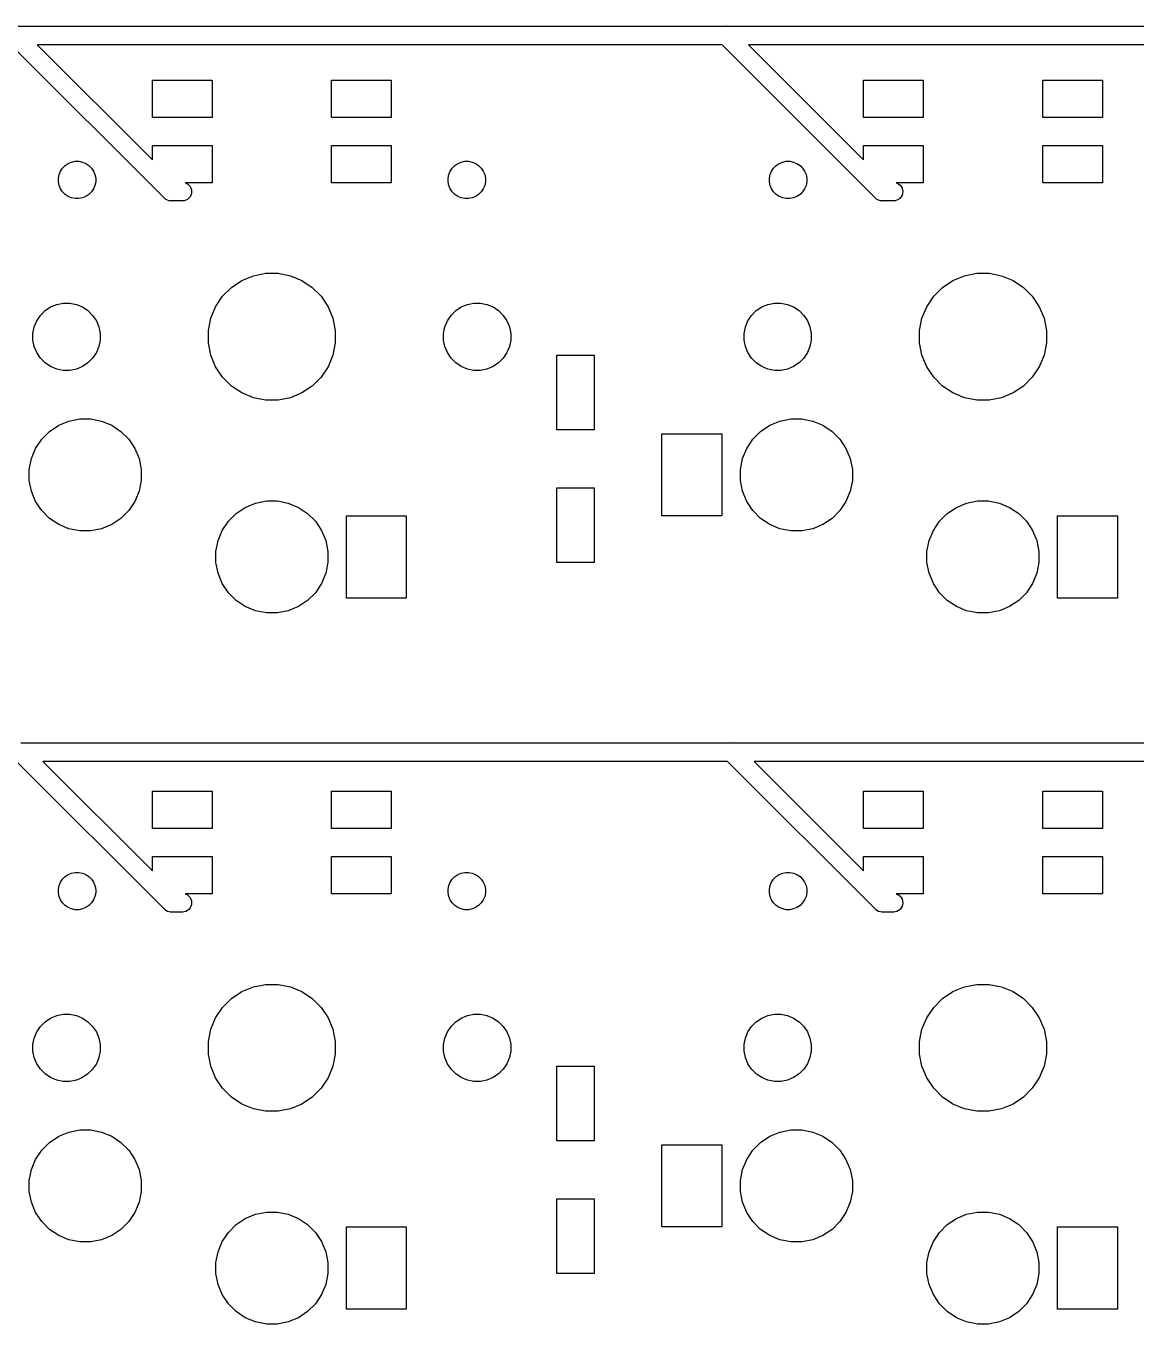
# Model space of a CAD drawing. Extents: x 33 to 239, y -108 to -23.
# Drawn here: x 187.86 to 217.6, y -68.75 to -33.97 of the extents above; entities that cross this region are included whole.
import ezdxf

# ---------------------------------------------------------------- set-up
doc = ezdxf.new("R2010")
doc.units = 0
doc.layers.add('BLACK', color=7, linetype='CONTINUOUS')

msp = doc.modelspace()

# ---------------------------------------------------------------- linework, layer by layer
at = {"layer": 'BLACK', "linetype": 'CONTINUOUS'}
for p, q in [((187.575, -33.975), (206.6, -33.975)), ((206.6, -33.975), (206.612, -33.9738)), ((206.612, -33.9738), (206.625, -33.975)), ((206.625, -33.975), (225.65, -33.975)), ((191.565, -38.5806), (187.459, -34.475)), ((206.509, -34.475), (188.166, -34.475)), ((188.166, -34.475), (191.25, -37.5589)), ((210.615, -38.5806), (206.509, -34.475)), ((225.559, -34.475), (207.216, -34.475)), ((207.216, -34.475), (210.3, -37.5589)), ((191.25, -36.425), (191.25, -35.425)), ((191.25, -35.425), (192.85, -35.425)), ((192.85, -35.425), (192.85, -36.425)), ((196.05, -36.425), (196.05, -35.425)), ((196.05, -35.425), (197.65, -35.425)), ((197.65, -35.425), (197.65, -36.425)), ((210.3, -36.425), (210.3, -35.425)), ((210.3, -35.425), (211.9, -35.425)), ((211.9, -35.425), (211.9, -36.425)), ((215.1, -36.425), (215.1, -35.425)), ((215.1, -35.425), (216.7, -35.425)), ((216.7, -35.425), (216.7, -36.425)), ((192.85, -36.425), (191.25, -36.425)), ((197.65, -36.425), (196.05, -36.425)), ((211.9, -36.425), (210.3, -36.425)), ((216.7, -36.425), (215.1, -36.425)), ((191.25, -37.5589), (191.25, -37.175)), ((191.25, -37.175), (192.85, -37.175)), ((192.85, -37.175), (192.85, -38.175)), ((196.05, -38.175), (196.05, -37.175)), ((196.05, -37.175), (197.65, -37.175)), ((197.65, -37.175), (197.65, -38.175)), ((210.3, -37.5589), (210.3, -37.175)), ((210.3, -37.175), (211.9, -37.175)), ((211.9, -37.175), (211.9, -38.175)), ((215.1, -38.175), (215.1, -37.175)), ((215.1, -37.175), (216.7, -37.175)), ((216.7, -37.175), (216.7, -38.175)), ((188.749, -37.9542), (188.787, -37.8632)), ((188.787, -37.8632), (188.842, -37.7813)), ((188.842, -37.7813), (188.911, -37.7116)), ((188.911, -37.7116), (188.993, -37.6569)), ((188.993, -37.6569), (189.084, -37.6192)), ((189.084, -37.6192), (189.181, -37.6)), ((189.181, -37.6), (189.279, -37.6)), ((189.279, -37.6), (189.376, -37.6192)), ((189.376, -37.6192), (189.467, -37.6569)), ((189.467, -37.6569), (189.549, -37.7116)), ((189.549, -37.7116), (189.618, -37.7813)), ((189.618, -37.7813), (189.673, -37.8632)), ((189.673, -37.8632), (189.711, -37.9542)), ((199.189, -37.9542), (199.227, -37.8632)), ((199.227, -37.8632), (199.282, -37.7813)), ((199.282, -37.7813), (199.351, -37.7116)), ((199.351, -37.7116), (199.433, -37.6569)), ((199.433, -37.6569), (199.524, -37.6192)), ((199.524, -37.6192), (199.621, -37.6)), ((199.621, -37.6), (199.719, -37.6)), ((199.719, -37.6), (199.816, -37.6192)), ((199.816, -37.6192), (199.907, -37.6569)), ((199.907, -37.6569), (199.989, -37.7116)), ((199.989, -37.7116), (200.058, -37.7813)), ((200.058, -37.7813), (200.113, -37.8632)), ((200.113, -37.8632), (200.151, -37.9542)), ((207.799, -37.9542), (207.837, -37.8632)), ((207.837, -37.8632), (207.892, -37.7813)), ((207.892, -37.7813), (207.961, -37.7116)), ((207.961, -37.7116), (208.043, -37.6569)), ((208.043, -37.6569), (208.134, -37.6192)), ((208.134, -37.6192), (208.231, -37.6)), ((208.231, -37.6), (208.329, -37.6)), ((208.329, -37.6), (208.426, -37.6192)), ((208.426, -37.6192), (208.517, -37.6569)), ((208.517, -37.6569), (208.599, -37.7116)), ((208.599, -37.7116), (208.668, -37.7813)), ((208.668, -37.7813), (208.723, -37.8632)), ((208.723, -37.8632), (208.761, -37.9542)), ((188.73, -38.0508), (188.749, -37.9542)), ((188.73, -38.1492), (188.73, -38.0508)), ((188.749, -38.2458), (188.73, -38.1492)), ((188.787, -38.3368), (188.749, -38.2458)), ((189.711, -38.2458), (189.673, -38.3368)), ((189.711, -37.9542), (189.73, -38.0508)), ((189.73, -38.1492), (189.711, -38.2458)), ((189.73, -38.0508), (189.73, -38.1492)), ((192.85, -38.175), (192.128, -38.175)), ((192.128, -38.175), (192.146, -38.1804)), ((192.146, -38.1804), (192.19, -38.2036)), ((192.19, -38.2036), (192.228, -38.2349)), ((192.228, -38.2349), (192.259, -38.2729)), ((197.65, -38.175), (196.05, -38.175)), ((199.17, -38.0508), (199.189, -37.9542)), ((199.17, -38.1492), (199.17, -38.0508)), ((199.189, -38.2458), (199.17, -38.1492)), ((199.227, -38.3368), (199.189, -38.2458)), ((200.151, -38.2458), (200.113, -38.3368)), ((200.151, -37.9542), (200.17, -38.0508)), ((200.17, -38.1492), (200.151, -38.2458)), ((200.17, -38.0508), (200.17, -38.1492)), ((207.78, -38.0508), (207.799, -37.9542)), ((207.78, -38.1492), (207.78, -38.0508)), ((207.799, -38.2458), (207.78, -38.1492)), ((207.837, -38.3368), (207.799, -38.2458)), ((208.761, -38.2458), (208.723, -38.3368)), ((208.761, -37.9542), (208.78, -38.0508)), ((208.78, -38.1492), (208.761, -38.2458)), ((208.78, -38.0508), (208.78, -38.1492)), ((211.9, -38.175), (211.178, -38.175)), ((211.178, -38.175), (211.196, -38.1804)), ((211.196, -38.1804), (211.24, -38.2036)), ((211.24, -38.2036), (211.278, -38.2349)), ((211.278, -38.2349), (211.309, -38.2729)), ((216.7, -38.175), (215.1, -38.175)), ((188.842, -38.4187), (188.787, -38.3368)), ((188.911, -38.4884), (188.842, -38.4187)), ((188.993, -38.5431), (188.911, -38.4884)), ((189.084, -38.5808), (188.993, -38.5431)), ((189.181, -38.6), (189.084, -38.5808)), ((189.279, -38.6), (189.181, -38.6)), ((189.376, -38.5808), (189.279, -38.6)), ((189.467, -38.5431), (189.376, -38.5808)), ((189.549, -38.4884), (189.467, -38.5431)), ((189.618, -38.4187), (189.549, -38.4884)), ((189.673, -38.3368), (189.618, -38.4187)), ((191.572, -38.5901), (191.565, -38.5806)), ((191.61, -38.6214), (191.572, -38.5901)), ((192.228, -38.5901), (192.19, -38.6214)), ((192.259, -38.5521), (192.228, -38.5901)), ((192.259, -38.2729), (192.282, -38.3164)), ((192.282, -38.5086), (192.259, -38.5521)), ((192.282, -38.3164), (192.296, -38.3635)), ((192.296, -38.4615), (192.282, -38.5086)), ((192.296, -38.3635), (192.301, -38.4125)), ((192.301, -38.4125), (192.296, -38.4615)), ((199.282, -38.4187), (199.227, -38.3368)), ((199.351, -38.4884), (199.282, -38.4187)), ((199.433, -38.5431), (199.351, -38.4884)), ((199.524, -38.5808), (199.433, -38.5431)), ((199.621, -38.6), (199.524, -38.5808)), ((199.719, -38.6), (199.621, -38.6)), ((199.816, -38.5808), (199.719, -38.6)), ((199.907, -38.5431), (199.816, -38.5808)), ((199.989, -38.4884), (199.907, -38.5431)), ((200.058, -38.4187), (199.989, -38.4884)), ((200.113, -38.3368), (200.058, -38.4187)), ((207.892, -38.4187), (207.837, -38.3368)), ((207.961, -38.4884), (207.892, -38.4187)), ((208.043, -38.5431), (207.961, -38.4884)), ((208.134, -38.5808), (208.043, -38.5431)), ((208.231, -38.6), (208.134, -38.5808)), ((208.329, -38.6), (208.231, -38.6)), ((208.426, -38.5808), (208.329, -38.6)), ((208.517, -38.5431), (208.426, -38.5808)), ((208.599, -38.4884), (208.517, -38.5431)), ((208.668, -38.4187), (208.599, -38.4884)), ((208.723, -38.3368), (208.668, -38.4187)), ((210.622, -38.5901), (210.615, -38.5806)), ((210.66, -38.6214), (210.622, -38.5901)), ((211.278, -38.5901), (211.24, -38.6214)), ((211.309, -38.5521), (211.278, -38.5901)), ((211.309, -38.2729), (211.332, -38.3164)), ((211.332, -38.5086), (211.309, -38.5521)), ((211.332, -38.3164), (211.346, -38.3635)), ((211.346, -38.4615), (211.332, -38.5086)), ((211.346, -38.3635), (211.351, -38.4125)), ((211.351, -38.4125), (211.346, -38.4615)), ((191.654, -38.6446), (191.61, -38.6214)), ((191.701, -38.6589), (191.654, -38.6446)), ((191.738, -38.6625), (191.701, -38.6589)), ((191.75, -38.6637), (191.738, -38.6625)), ((191.738, -38.6625), (191.738, -38.6625)), ((191.762, -38.6625), (191.75, -38.6637)), ((192.062, -38.6625), (191.762, -38.6625)), ((192.099, -38.6589), (192.062, -38.6625)), ((192.146, -38.6446), (192.099, -38.6589)), ((192.19, -38.6214), (192.146, -38.6446)), ((210.704, -38.6446), (210.66, -38.6214)), ((210.751, -38.6589), (210.704, -38.6446)), ((210.788, -38.6625), (210.751, -38.6589)), ((210.8, -38.6637), (210.788, -38.6625)), ((210.788, -38.6625), (210.788, -38.6625)), ((210.812, -38.6625), (210.8, -38.6637)), ((211.112, -38.6625), (210.812, -38.6625)), ((211.149, -38.6589), (211.112, -38.6625)), ((211.196, -38.6446), (211.149, -38.6589)), ((211.24, -38.6214), (211.196, -38.6446)), ((193.645, -40.7935), (193.954, -40.6653)), ((193.954, -40.6653), (194.283, -40.6)), ((194.283, -40.6), (194.617, -40.6)), ((194.617, -40.6), (194.946, -40.6653)), ((194.946, -40.6653), (195.255, -40.7935)), ((212.695, -40.7935), (213.004, -40.6653)), ((213.004, -40.6653), (213.333, -40.6)), ((213.333, -40.6), (213.667, -40.6)), ((213.667, -40.6), (213.996, -40.6653)), ((213.996, -40.6653), (214.305, -40.7935)), ((193.13, -41.2163), (193.366, -40.9795)), ((193.366, -40.9795), (193.645, -40.7935)), ((195.255, -40.7935), (195.534, -40.9795)), ((195.534, -40.9795), (195.77, -41.2163)), ((212.18, -41.2163), (212.416, -40.9795)), ((212.416, -40.9795), (212.695, -40.7935)), ((214.305, -40.7935), (214.584, -40.9795)), ((214.584, -40.9795), (214.82, -41.2163)), ((192.943, -41.4947), (193.13, -41.2163)), ((195.77, -41.2163), (195.957, -41.4947)), ((211.993, -41.4947), (212.18, -41.2163)), ((214.82, -41.2163), (215.007, -41.4947)), ((188.152, -41.8737), (188.251, -41.7263)), ((188.251, -41.7263), (188.376, -41.6009)), ((188.376, -41.6009), (188.524, -41.5024)), ((188.524, -41.5024), (188.687, -41.4346)), ((188.687, -41.4346), (188.861, -41.4)), ((188.861, -41.4), (189.039, -41.4)), ((189.039, -41.4), (189.213, -41.4346)), ((189.213, -41.4346), (189.376, -41.5024)), ((189.376, -41.5024), (189.524, -41.6009)), ((189.524, -41.6009), (189.649, -41.7263)), ((189.649, -41.7263), (189.748, -41.8737)), ((192.815, -41.8041), (192.943, -41.4947)), ((195.957, -41.4947), (196.085, -41.8041)), ((199.152, -41.8737), (199.251, -41.7263)), ((199.251, -41.7263), (199.376, -41.6009)), ((199.376, -41.6009), (199.524, -41.5024)), ((199.524, -41.5024), (199.687, -41.4346)), ((199.687, -41.4346), (199.861, -41.4)), ((199.861, -41.4), (200.039, -41.4)), ((200.039, -41.4), (200.213, -41.4346)), ((200.213, -41.4346), (200.376, -41.5024)), ((200.376, -41.5024), (200.524, -41.6009)), ((200.524, -41.6009), (200.649, -41.7263)), ((200.649, -41.7263), (200.748, -41.8737)), ((207.202, -41.8737), (207.301, -41.7263)), ((207.301, -41.7263), (207.426, -41.6009)), ((207.426, -41.6009), (207.574, -41.5024)), ((207.574, -41.5024), (207.737, -41.4346)), ((207.737, -41.4346), (207.911, -41.4)), ((207.911, -41.4), (208.089, -41.4)), ((208.089, -41.4), (208.263, -41.4346)), ((208.263, -41.4346), (208.426, -41.5024)), ((208.426, -41.5024), (208.574, -41.6009)), ((208.574, -41.6009), (208.699, -41.7263)), ((208.699, -41.7263), (208.798, -41.8737)), ((211.865, -41.8041), (211.993, -41.4947)), ((215.007, -41.4947), (215.135, -41.8041)), ((188.05, -42.2114), (188.085, -42.0375)), ((188.085, -42.0375), (188.152, -41.8737)), ((189.748, -41.8737), (189.815, -42.0375)), ((189.815, -42.0375), (189.85, -42.2114)), ((192.75, -42.1326), (192.815, -41.8041)), ((196.085, -41.8041), (196.15, -42.1326)), ((199.05, -42.2114), (199.085, -42.0375)), ((199.085, -42.0375), (199.152, -41.8737)), ((200.748, -41.8737), (200.815, -42.0375)), ((200.815, -42.0375), (200.85, -42.2114)), ((207.1, -42.2114), (207.135, -42.0375)), ((207.135, -42.0375), (207.202, -41.8737)), ((208.798, -41.8737), (208.865, -42.0375)), ((208.865, -42.0375), (208.9, -42.2114)), ((211.8, -42.1326), (211.865, -41.8041)), ((215.135, -41.8041), (215.2, -42.1326)), ((188.05, -42.3886), (188.05, -42.2114)), ((188.085, -42.5625), (188.05, -42.3886)), ((189.85, -42.3886), (189.815, -42.5625)), ((189.85, -42.2114), (189.85, -42.3886)), ((192.75, -42.4674), (192.75, -42.1326)), ((196.15, -42.1326), (196.15, -42.4674)), ((199.05, -42.3886), (199.05, -42.2114)), ((199.085, -42.5625), (199.05, -42.3886)), ((200.85, -42.3886), (200.815, -42.5625)), ((200.85, -42.2114), (200.85, -42.3886)), ((207.1, -42.3886), (207.1, -42.2114)), ((207.135, -42.5625), (207.1, -42.3886)), ((208.9, -42.3886), (208.865, -42.5625)), ((208.9, -42.2114), (208.9, -42.3886)), ((211.8, -42.4674), (211.8, -42.1326)), ((215.2, -42.1326), (215.2, -42.4674)), ((188.152, -42.7263), (188.085, -42.5625)), ((188.251, -42.8737), (188.152, -42.7263)), ((189.748, -42.7263), (189.649, -42.8737)), ((189.815, -42.5625), (189.748, -42.7263)), ((192.815, -42.7959), (192.75, -42.4674)), ((196.15, -42.4674), (196.085, -42.7959)), ((199.152, -42.7263), (199.085, -42.5625)), ((199.251, -42.8737), (199.152, -42.7263)), ((200.748, -42.7263), (200.649, -42.8737)), ((200.815, -42.5625), (200.748, -42.7263)), ((207.202, -42.7263), (207.135, -42.5625)), ((207.301, -42.8737), (207.202, -42.7263)), ((208.798, -42.7263), (208.699, -42.8737)), ((208.865, -42.5625), (208.798, -42.7263)), ((211.865, -42.7959), (211.8, -42.4674)), ((215.2, -42.4674), (215.135, -42.7959)), ((188.376, -42.9991), (188.251, -42.8737)), ((188.524, -43.0976), (188.376, -42.9991)), ((188.687, -43.1654), (188.524, -43.0976)), ((189.376, -43.0976), (189.213, -43.1654)), ((189.524, -42.9991), (189.376, -43.0976)), ((189.649, -42.8737), (189.524, -42.9991)), ((192.943, -43.1053), (192.815, -42.7959)), ((193.13, -43.3837), (192.943, -43.1053)), ((195.957, -43.1053), (195.77, -43.3837)), ((196.085, -42.7959), (195.957, -43.1053)), ((199.376, -42.9991), (199.251, -42.8737)), ((199.524, -43.0976), (199.376, -42.9991)), ((199.687, -43.1654), (199.524, -43.0976)), ((200.376, -43.0976), (200.213, -43.1654)), ((200.524, -42.9991), (200.376, -43.0976)), ((200.649, -42.8737), (200.524, -42.9991)), ((202.081, -44.7937), (202.081, -42.7937)), ((202.081, -42.7937), (203.081, -42.7937)), ((203.081, -42.7937), (203.081, -44.7937)), ((207.426, -42.9991), (207.301, -42.8737)), ((207.574, -43.0976), (207.426, -42.9991)), ((207.737, -43.1654), (207.574, -43.0976)), ((208.426, -43.0976), (208.263, -43.1654)), ((208.574, -42.9991), (208.426, -43.0976)), ((208.699, -42.8737), (208.574, -42.9991)), ((211.993, -43.1053), (211.865, -42.7959)), ((212.18, -43.3837), (211.993, -43.1053)), ((215.007, -43.1053), (214.82, -43.3837)), ((215.135, -42.7959), (215.007, -43.1053)), ((188.861, -43.2), (188.687, -43.1654)), ((189.039, -43.2), (188.861, -43.2)), ((189.213, -43.1654), (189.039, -43.2)), ((193.366, -43.6205), (193.13, -43.3837)), ((195.77, -43.3837), (195.534, -43.6205)), ((199.861, -43.2), (199.687, -43.1654)), ((200.039, -43.2), (199.861, -43.2)), ((200.213, -43.1654), (200.039, -43.2)), ((207.911, -43.2), (207.737, -43.1654)), ((208.089, -43.2), (207.911, -43.2)), ((208.263, -43.1654), (208.089, -43.2)), ((212.416, -43.6205), (212.18, -43.3837)), ((214.82, -43.3837), (214.584, -43.6205)), ((193.645, -43.8065), (193.366, -43.6205)), ((193.954, -43.9347), (193.645, -43.8065)), ((195.255, -43.8065), (194.946, -43.9347)), ((195.534, -43.6205), (195.255, -43.8065)), ((212.695, -43.8065), (212.416, -43.6205)), ((213.004, -43.9347), (212.695, -43.8065)), ((214.305, -43.8065), (213.996, -43.9347)), ((214.584, -43.6205), (214.305, -43.8065)), ((194.283, -44), (193.954, -43.9347)), ((194.617, -44), (194.283, -44)), ((194.946, -43.9347), (194.617, -44)), ((213.333, -44), (213.004, -43.9347)), ((213.667, -44), (213.333, -44)), ((213.996, -43.9347), (213.667, -44)), ((189.012, -44.5576), (189.302, -44.5)), ((189.302, -44.5), (189.598, -44.5)), ((189.598, -44.5), (189.888, -44.5576)), ((208.062, -44.5576), (208.352, -44.5)), ((208.352, -44.5), (208.648, -44.5)), ((208.648, -44.5), (208.938, -44.5576)), ((188.285, -45.0438), (188.494, -44.8349)), ((188.494, -44.8349), (188.739, -44.6707)), ((188.739, -44.6707), (189.012, -44.5576)), ((189.888, -44.5576), (190.161, -44.6707)), ((190.161, -44.6707), (190.406, -44.8349)), ((190.406, -44.8349), (190.615, -45.0438)), ((203.081, -44.7937), (202.081, -44.7937)), ((207.335, -45.0438), (207.544, -44.8349)), ((207.544, -44.8349), (207.789, -44.6707)), ((207.789, -44.6707), (208.062, -44.5576)), ((208.938, -44.5576), (209.211, -44.6707)), ((209.211, -44.6707), (209.456, -44.8349)), ((209.456, -44.8349), (209.665, -45.0438)), ((188.121, -45.2895), (188.285, -45.0438)), ((190.615, -45.0438), (190.779, -45.2895)), ((204.9, -47.1), (204.9, -44.9)), ((204.9, -44.9), (206.5, -44.9)), ((206.5, -44.9), (206.5, -47.1)), ((207.171, -45.2895), (207.335, -45.0438)), ((209.665, -45.0438), (209.829, -45.2895)), ((188.008, -45.5625), (188.121, -45.2895)), ((190.779, -45.2895), (190.892, -45.5625)), ((207.058, -45.5625), (207.171, -45.2895)), ((209.829, -45.2895), (209.942, -45.5625)), ((187.95, -45.8523), (188.008, -45.5625)), ((187.95, -46.1477), (187.95, -45.8523)), ((190.892, -45.5625), (190.95, -45.8523)), ((190.95, -45.8523), (190.95, -46.1477)), ((207, -45.8523), (207.058, -45.5625)), ((207, -46.1477), (207, -45.8523)), ((209.942, -45.5625), (210, -45.8523)), ((210, -45.8523), (210, -46.1477)), ((188.008, -46.4375), (187.95, -46.1477)), ((190.95, -46.1477), (190.892, -46.4375)), ((207.058, -46.4375), (207, -46.1477)), ((210, -46.1477), (209.942, -46.4375)), ((188.121, -46.7105), (188.008, -46.4375)), ((190.892, -46.4375), (190.779, -46.7105)), ((202.081, -48.3437), (202.081, -46.3437)), ((202.081, -46.3437), (203.081, -46.3437)), ((203.081, -46.3437), (203.081, -48.3437)), ((207.171, -46.7105), (207.058, -46.4375)), ((209.942, -46.4375), (209.829, -46.7105)), ((188.285, -46.9562), (188.121, -46.7105)), ((190.779, -46.7105), (190.615, -46.9562)), ((193.494, -47.0349), (193.739, -46.8707)), ((193.739, -46.8707), (194.012, -46.7576)), ((194.012, -46.7576), (194.302, -46.7)), ((194.302, -46.7), (194.598, -46.7)), ((194.598, -46.7), (194.888, -46.7576)), ((194.888, -46.7576), (195.161, -46.8707)), ((195.161, -46.8707), (195.406, -47.0349)), ((207.335, -46.9562), (207.171, -46.7105)), ((209.829, -46.7105), (209.665, -46.9562)), ((212.544, -47.0349), (212.789, -46.8707)), ((212.789, -46.8707), (213.062, -46.7576)), ((213.062, -46.7576), (213.352, -46.7)), ((213.352, -46.7), (213.648, -46.7)), ((213.648, -46.7), (213.938, -46.7576)), ((213.938, -46.7576), (214.211, -46.8707)), ((214.211, -46.8707), (214.456, -47.0349)), ((188.494, -47.1651), (188.285, -46.9562)), ((188.739, -47.3293), (188.494, -47.1651)), ((190.406, -47.1651), (190.161, -47.3293)), ((190.615, -46.9562), (190.406, -47.1651)), ((193.121, -47.4895), (193.285, -47.2438)), ((193.285, -47.2438), (193.494, -47.0349)), ((195.406, -47.0349), (195.615, -47.2438)), ((195.615, -47.2438), (195.779, -47.4895)), ((196.45, -49.3), (196.45, -47.1)), ((196.45, -47.1), (198.05, -47.1)), ((198.05, -47.1), (198.05, -49.3)), ((206.5, -47.1), (204.9, -47.1)), ((207.544, -47.1651), (207.335, -46.9562)), ((207.789, -47.3293), (207.544, -47.1651)), ((209.456, -47.1651), (209.211, -47.3293)), ((209.665, -46.9562), (209.456, -47.1651)), ((212.171, -47.4895), (212.335, -47.2438)), ((212.335, -47.2438), (212.544, -47.0349)), ((214.456, -47.0349), (214.665, -47.2438)), ((214.665, -47.2438), (214.829, -47.4895)), ((215.5, -49.3), (215.5, -47.1)), ((215.5, -47.1), (217.1, -47.1)), ((217.1, -47.1), (217.1, -49.3)), ((189.012, -47.4424), (188.739, -47.3293)), ((189.302, -47.5), (189.012, -47.4424)), ((189.598, -47.5), (189.302, -47.5)), ((189.888, -47.4424), (189.598, -47.5)), ((190.161, -47.3293), (189.888, -47.4424)), ((193.008, -47.7625), (193.121, -47.4895)), ((195.779, -47.4895), (195.892, -47.7625)), ((208.062, -47.4424), (207.789, -47.3293)), ((208.352, -47.5), (208.062, -47.4424)), ((208.648, -47.5), (208.352, -47.5)), ((208.938, -47.4424), (208.648, -47.5)), ((209.211, -47.3293), (208.938, -47.4424)), ((212.058, -47.7625), (212.171, -47.4895)), ((214.829, -47.4895), (214.942, -47.7625)), ((192.95, -48.0523), (193.008, -47.7625)), ((195.892, -47.7625), (195.95, -48.0523)), ((212, -48.0523), (212.058, -47.7625)), ((214.942, -47.7625), (215, -48.0523)), ((192.95, -48.3477), (192.95, -48.0523)), ((195.95, -48.0523), (195.95, -48.3477)), ((212, -48.3477), (212, -48.0523)), ((215, -48.0523), (215, -48.3477)), ((193.008, -48.6375), (192.95, -48.3477)), ((193.121, -48.9105), (193.008, -48.6375)), ((195.892, -48.6375), (195.779, -48.9105)), ((195.95, -48.3477), (195.892, -48.6375)), ((203.081, -48.3437), (202.081, -48.3437)), ((212.058, -48.6375), (212, -48.3477)), ((212.171, -48.9105), (212.058, -48.6375)), ((214.942, -48.6375), (214.829, -48.9105)), ((215, -48.3477), (214.942, -48.6375)), ((193.285, -49.1562), (193.121, -48.9105)), ((195.779, -48.9105), (195.615, -49.1562)), ((212.335, -49.1562), (212.171, -48.9105)), ((214.829, -48.9105), (214.665, -49.1562)), ((193.494, -49.3651), (193.285, -49.1562)), ((193.739, -49.5293), (193.494, -49.3651)), ((195.406, -49.3651), (195.161, -49.5293)), ((195.615, -49.1562), (195.406, -49.3651)), ((198.05, -49.3), (196.45, -49.3)), ((212.544, -49.3651), (212.335, -49.1562)), ((212.789, -49.5293), (212.544, -49.3651)), ((214.456, -49.3651), (214.211, -49.5293)), ((214.665, -49.1562), (214.456, -49.3651)), ((217.1, -49.3), (215.5, -49.3)), ((194.012, -49.6424), (193.739, -49.5293)), ((194.302, -49.7), (194.012, -49.6424)), ((194.598, -49.7), (194.302, -49.7)), ((194.888, -49.6424), (194.598, -49.7)), ((195.161, -49.5293), (194.888, -49.6424)), ((213.062, -49.6424), (212.789, -49.5293)), ((213.352, -49.7), (213.062, -49.6424)), ((213.648, -49.7), (213.352, -49.7)), ((213.938, -49.6424), (213.648, -49.7)), ((214.211, -49.5293), (213.938, -49.6424)), ((187.725, -53.175), (206.75, -53.175)), ((206.75, -53.175), (206.762, -53.1738)), ((206.762, -53.1738), (206.775, -53.175)), ((206.775, -53.175), (225.74, -53.175)), ((191.565, -57.6306), (187.609, -53.675)), ((206.659, -53.675), (188.316, -53.675)), ((188.316, -53.675), (191.25, -56.6089)), ((210.615, -57.6306), (206.659, -53.675)), ((225.649, -53.675), (207.366, -53.675)), ((207.366, -53.675), (210.3, -56.6089)), ((191.25, -55.475), (191.25, -54.475)), ((191.25, -54.475), (192.85, -54.475)), ((192.85, -54.475), (192.85, -55.475)), ((196.05, -55.475), (196.05, -54.475)), ((196.05, -54.475), (197.65, -54.475)), ((197.65, -54.475), (197.65, -55.475)), ((210.3, -55.475), (210.3, -54.475)), ((210.3, -54.475), (211.9, -54.475)), ((211.9, -54.475), (211.9, -55.475)), ((215.1, -55.475), (215.1, -54.475)), ((215.1, -54.475), (216.7, -54.475)), ((216.7, -54.475), (216.7, -55.475)), ((192.85, -55.475), (191.25, -55.475)), ((197.65, -55.475), (196.05, -55.475)), ((211.9, -55.475), (210.3, -55.475)), ((216.7, -55.475), (215.1, -55.475)), ((191.25, -56.6089), (191.25, -56.225)), ((191.25, -56.225), (192.85, -56.225)), ((192.85, -56.225), (192.85, -57.225)), ((196.05, -57.225), (196.05, -56.225)), ((196.05, -56.225), (197.65, -56.225)), ((197.65, -56.225), (197.65, -57.225)), ((210.3, -56.6089), (210.3, -56.225)), ((210.3, -56.225), (211.9, -56.225)), ((211.9, -56.225), (211.9, -57.225)), ((215.1, -57.225), (215.1, -56.225)), ((215.1, -56.225), (216.7, -56.225)), ((216.7, -56.225), (216.7, -57.225)), ((188.993, -56.7069), (189.084, -56.6692)), ((189.084, -56.6692), (189.181, -56.65)), ((189.181, -56.65), (189.279, -56.65)), ((189.279, -56.65), (189.376, -56.6692)), ((189.376, -56.6692), (189.467, -56.7069)), ((199.433, -56.7069), (199.524, -56.6692)), ((199.524, -56.6692), (199.621, -56.65)), ((199.621, -56.65), (199.719, -56.65)), ((199.719, -56.65), (199.816, -56.6692)), ((199.816, -56.6692), (199.907, -56.7069)), ((208.043, -56.7069), (208.134, -56.6692)), ((208.134, -56.6692), (208.231, -56.65)), ((208.231, -56.65), (208.329, -56.65)), ((208.329, -56.65), (208.426, -56.6692)), ((208.426, -56.6692), (208.517, -56.7069)), ((188.73, -57.1008), (188.749, -57.0042)), ((188.749, -57.0042), (188.787, -56.9132)), ((188.787, -56.9132), (188.842, -56.8313)), ((188.842, -56.8313), (188.911, -56.7616)), ((188.911, -56.7616), (188.993, -56.7069)), ((189.467, -56.7069), (189.549, -56.7616)), ((189.549, -56.7616), (189.618, -56.8313)), ((189.618, -56.8313), (189.673, -56.9132)), ((189.673, -56.9132), (189.711, -57.0042)), ((189.711, -57.0042), (189.73, -57.1008)), ((199.17, -57.1008), (199.189, -57.0042)), ((199.189, -57.0042), (199.227, -56.9132)), ((199.227, -56.9132), (199.282, -56.8313)), ((199.282, -56.8313), (199.351, -56.7616)), ((199.351, -56.7616), (199.433, -56.7069)), ((199.907, -56.7069), (199.989, -56.7616)), ((199.989, -56.7616), (200.058, -56.8313)), ((200.058, -56.8313), (200.113, -56.9132)), ((200.113, -56.9132), (200.151, -57.0042)), ((200.151, -57.0042), (200.17, -57.1008)), ((207.78, -57.1008), (207.799, -57.0042)), ((207.799, -57.0042), (207.837, -56.9132)), ((207.837, -56.9132), (207.892, -56.8313)), ((207.892, -56.8313), (207.961, -56.7616)), ((207.961, -56.7616), (208.043, -56.7069)), ((208.517, -56.7069), (208.599, -56.7616)), ((208.599, -56.7616), (208.668, -56.8313)), ((208.668, -56.8313), (208.723, -56.9132)), ((208.723, -56.9132), (208.761, -57.0042)), ((208.761, -57.0042), (208.78, -57.1008)), ((188.73, -57.1992), (188.73, -57.1008)), ((188.749, -57.2958), (188.73, -57.1992)), ((188.787, -57.3868), (188.749, -57.2958)), ((189.711, -57.2958), (189.673, -57.3868)), ((189.73, -57.1992), (189.711, -57.2958)), ((189.73, -57.1008), (189.73, -57.1992)), ((192.85, -57.225), (192.128, -57.225)), ((192.128, -57.225), (192.146, -57.2304)), ((192.146, -57.2304), (192.19, -57.2536)), ((192.19, -57.2536), (192.228, -57.2849)), ((192.228, -57.2849), (192.259, -57.3229)), ((192.259, -57.3229), (192.282, -57.3664)), ((192.282, -57.3664), (192.296, -57.4135)), ((197.65, -57.225), (196.05, -57.225)), ((199.17, -57.1992), (199.17, -57.1008)), ((199.189, -57.2958), (199.17, -57.1992)), ((199.227, -57.3868), (199.189, -57.2958)), ((200.151, -57.2958), (200.113, -57.3868)), ((200.17, -57.1992), (200.151, -57.2958)), ((200.17, -57.1008), (200.17, -57.1992)), ((207.78, -57.1992), (207.78, -57.1008)), ((207.799, -57.2958), (207.78, -57.1992)), ((207.837, -57.3868), (207.799, -57.2958)), ((208.761, -57.2958), (208.723, -57.3868)), ((208.78, -57.1992), (208.761, -57.2958)), ((208.78, -57.1008), (208.78, -57.1992)), ((211.9, -57.225), (211.178, -57.225)), ((211.178, -57.225), (211.196, -57.2304)), ((211.196, -57.2304), (211.24, -57.2536)), ((211.24, -57.2536), (211.278, -57.2849)), ((211.278, -57.2849), (211.309, -57.3229)), ((211.309, -57.3229), (211.332, -57.3664)), ((211.332, -57.3664), (211.346, -57.4135)), ((216.7, -57.225), (215.1, -57.225)), ((188.842, -57.4687), (188.787, -57.3868)), ((188.911, -57.5384), (188.842, -57.4687)), ((188.993, -57.5931), (188.911, -57.5384)), ((189.084, -57.6308), (188.993, -57.5931)), ((189.181, -57.65), (189.084, -57.6308)), ((189.279, -57.65), (189.181, -57.65)), ((189.376, -57.6308), (189.279, -57.65)), ((189.467, -57.5931), (189.376, -57.6308)), ((189.549, -57.5384), (189.467, -57.5931)), ((189.618, -57.4687), (189.549, -57.5384)), ((189.673, -57.3868), (189.618, -57.4687)), ((191.572, -57.6401), (191.565, -57.6306)), ((191.61, -57.6714), (191.572, -57.6401)), ((191.654, -57.6946), (191.61, -57.6714)), ((191.701, -57.7089), (191.654, -57.6946)), ((191.738, -57.7125), (191.701, -57.7089)), ((191.75, -57.7137), (191.738, -57.7125)), ((191.738, -57.7125), (191.738, -57.7125)), ((191.762, -57.7125), (191.75, -57.7137)), ((192.062, -57.7125), (191.762, -57.7125)), ((192.099, -57.7089), (192.062, -57.7125)), ((192.146, -57.6946), (192.099, -57.7089)), ((192.19, -57.6714), (192.146, -57.6946)), ((192.228, -57.6401), (192.19, -57.6714)), ((192.259, -57.6021), (192.228, -57.6401)), ((192.282, -57.5586), (192.259, -57.6021)), ((192.296, -57.5115), (192.282, -57.5586)), ((192.296, -57.4135), (192.301, -57.4625)), ((192.301, -57.4625), (192.296, -57.5115)), ((199.282, -57.4687), (199.227, -57.3868)), ((199.351, -57.5384), (199.282, -57.4687)), ((199.433, -57.5931), (199.351, -57.5384)), ((199.524, -57.6308), (199.433, -57.5931)), ((199.621, -57.65), (199.524, -57.6308)), ((199.719, -57.65), (199.621, -57.65)), ((199.816, -57.6308), (199.719, -57.65)), ((199.907, -57.5931), (199.816, -57.6308)), ((199.989, -57.5384), (199.907, -57.5931)), ((200.058, -57.4687), (199.989, -57.5384)), ((200.113, -57.3868), (200.058, -57.4687)), ((207.892, -57.4687), (207.837, -57.3868)), ((207.961, -57.5384), (207.892, -57.4687)), ((208.043, -57.5931), (207.961, -57.5384)), ((208.134, -57.6308), (208.043, -57.5931)), ((208.231, -57.65), (208.134, -57.6308)), ((208.329, -57.65), (208.231, -57.65)), ((208.426, -57.6308), (208.329, -57.65)), ((208.517, -57.5931), (208.426, -57.6308)), ((208.599, -57.5384), (208.517, -57.5931)), ((208.668, -57.4687), (208.599, -57.5384)), ((208.723, -57.3868), (208.668, -57.4687)), ((210.622, -57.6401), (210.615, -57.6306)), ((210.66, -57.6714), (210.622, -57.6401)), ((210.704, -57.6946), (210.66, -57.6714)), ((210.751, -57.7089), (210.704, -57.6946)), ((210.788, -57.7125), (210.751, -57.7089)), ((210.8, -57.7137), (210.788, -57.7125)), ((210.788, -57.7125), (210.788, -57.7125)), ((210.812, -57.7125), (210.8, -57.7137)), ((211.112, -57.7125), (210.812, -57.7125)), ((211.149, -57.7089), (211.112, -57.7125)), ((211.196, -57.6946), (211.149, -57.7089)), ((211.24, -57.6714), (211.196, -57.6946)), ((211.278, -57.6401), (211.24, -57.6714)), ((211.309, -57.6021), (211.278, -57.6401)), ((211.332, -57.5586), (211.309, -57.6021)), ((211.346, -57.5115), (211.332, -57.5586)), ((211.346, -57.4135), (211.351, -57.4625)), ((211.351, -57.4625), (211.346, -57.5115)), ((193.645, -59.8435), (193.954, -59.7153)), ((193.954, -59.7153), (194.283, -59.65)), ((194.283, -59.65), (194.617, -59.65)), ((194.617, -59.65), (194.946, -59.7153)), ((194.946, -59.7153), (195.255, -59.8435)), ((212.695, -59.8435), (213.004, -59.7153)), ((213.004, -59.7153), (213.333, -59.65)), ((213.333, -59.65), (213.667, -59.65)), ((213.667, -59.65), (213.996, -59.7153)), ((213.996, -59.7153), (214.305, -59.8435)), ((193.13, -60.2663), (193.366, -60.0295)), ((193.366, -60.0295), (193.645, -59.8435)), ((195.255, -59.8435), (195.534, -60.0295)), ((195.534, -60.0295), (195.77, -60.2663)), ((212.18, -60.2663), (212.416, -60.0295)), ((212.416, -60.0295), (212.695, -59.8435)), ((214.305, -59.8435), (214.584, -60.0295)), ((214.584, -60.0295), (214.82, -60.2663)), ((188.524, -60.5524), (188.687, -60.4846)), ((188.687, -60.4846), (188.861, -60.45)), ((188.861, -60.45), (189.039, -60.45)), ((189.039, -60.45), (189.213, -60.4846)), ((189.213, -60.4846), (189.376, -60.5524)), ((192.943, -60.5447), (193.13, -60.2663)), ((195.77, -60.2663), (195.957, -60.5447)), ((199.524, -60.5524), (199.687, -60.4846)), ((199.687, -60.4846), (199.861, -60.45)), ((199.861, -60.45), (200.039, -60.45)), ((200.039, -60.45), (200.213, -60.4846)), ((200.213, -60.4846), (200.376, -60.5524)), ((207.574, -60.5524), (207.737, -60.4846)), ((207.737, -60.4846), (207.911, -60.45)), ((207.911, -60.45), (208.089, -60.45)), ((208.089, -60.45), (208.263, -60.4846)), ((208.263, -60.4846), (208.426, -60.5524)), ((211.993, -60.5447), (212.18, -60.2663)), ((214.82, -60.2663), (215.007, -60.5447)), ((188.152, -60.9237), (188.251, -60.7763)), ((188.251, -60.7763), (188.376, -60.6509)), ((188.376, -60.6509), (188.524, -60.5524)), ((189.376, -60.5524), (189.524, -60.6509)), ((189.524, -60.6509), (189.649, -60.7763)), ((189.649, -60.7763), (189.748, -60.9237)), ((192.75, -61.1826), (192.815, -60.8541)), ((192.815, -60.8541), (192.943, -60.5447)), ((195.957, -60.5447), (196.085, -60.8541)), ((196.085, -60.8541), (196.15, -61.1826)), ((199.152, -60.9237), (199.251, -60.7763)), ((199.251, -60.7763), (199.376, -60.6509)), ((199.376, -60.6509), (199.524, -60.5524)), ((200.376, -60.5524), (200.524, -60.6509)), ((200.524, -60.6509), (200.649, -60.7763)), ((200.649, -60.7763), (200.748, -60.9237)), ((207.202, -60.9237), (207.301, -60.7763)), ((207.301, -60.7763), (207.426, -60.6509)), ((207.426, -60.6509), (207.574, -60.5524)), ((208.426, -60.5524), (208.574, -60.6509)), ((208.574, -60.6509), (208.699, -60.7763)), ((208.699, -60.7763), (208.798, -60.9237)), ((211.8, -61.1826), (211.865, -60.8541)), ((211.865, -60.8541), (211.993, -60.5447)), ((215.007, -60.5447), (215.135, -60.8541)), ((215.135, -60.8541), (215.2, -61.1826)), ((188.05, -61.2614), (188.085, -61.0875)), ((188.085, -61.0875), (188.152, -60.9237)), ((189.748, -60.9237), (189.815, -61.0875)), ((189.815, -61.0875), (189.85, -61.2614)), ((192.75, -61.5174), (192.75, -61.1826)), ((196.15, -61.1826), (196.15, -61.5174)), ((199.05, -61.2614), (199.085, -61.0875)), ((199.085, -61.0875), (199.152, -60.9237)), ((200.748, -60.9237), (200.815, -61.0875)), ((200.815, -61.0875), (200.85, -61.2614)), ((207.1, -61.2614), (207.135, -61.0875)), ((207.135, -61.0875), (207.202, -60.9237)), ((208.798, -60.9237), (208.865, -61.0875)), ((208.865, -61.0875), (208.9, -61.2614)), ((211.8, -61.5174), (211.8, -61.1826)), ((215.2, -61.1826), (215.2, -61.5174)), ((188.05, -61.4386), (188.05, -61.2614)), ((188.085, -61.6125), (188.05, -61.4386)), ((189.85, -61.4386), (189.815, -61.6125)), ((189.85, -61.2614), (189.85, -61.4386)), ((192.815, -61.8459), (192.75, -61.5174)), ((196.15, -61.5174), (196.085, -61.8459)), ((199.05, -61.4386), (199.05, -61.2614)), ((199.085, -61.6125), (199.05, -61.4386)), ((200.85, -61.4386), (200.815, -61.6125)), ((200.85, -61.2614), (200.85, -61.4386)), ((207.1, -61.4386), (207.1, -61.2614)), ((207.135, -61.6125), (207.1, -61.4386)), ((208.9, -61.4386), (208.865, -61.6125)), ((208.9, -61.2614), (208.9, -61.4386)), ((211.865, -61.8459), (211.8, -61.5174)), ((215.2, -61.5174), (215.135, -61.8459)), ((188.152, -61.7763), (188.085, -61.6125)), ((188.251, -61.9237), (188.152, -61.7763)), ((189.748, -61.7763), (189.649, -61.9237)), ((189.815, -61.6125), (189.748, -61.7763)), ((192.943, -62.1553), (192.815, -61.8459)), ((196.085, -61.8459), (195.957, -62.1553)), ((199.152, -61.7763), (199.085, -61.6125)), ((199.251, -61.9237), (199.152, -61.7763)), ((200.748, -61.7763), (200.649, -61.9237)), ((200.815, -61.6125), (200.748, -61.7763)), ((202.081, -63.8437), (202.081, -61.8437)), ((202.081, -61.8437), (203.081, -61.8437)), ((203.081, -61.8437), (203.081, -63.8437)), ((207.202, -61.7763), (207.135, -61.6125)), ((207.301, -61.9237), (207.202, -61.7763)), ((208.798, -61.7763), (208.699, -61.9237)), ((208.865, -61.6125), (208.798, -61.7763)), ((211.993, -62.1553), (211.865, -61.8459)), ((215.135, -61.8459), (215.007, -62.1553)), ((188.376, -62.0491), (188.251, -61.9237)), ((188.524, -62.1476), (188.376, -62.0491)), ((188.687, -62.2154), (188.524, -62.1476)), ((188.861, -62.25), (188.687, -62.2154)), ((189.213, -62.2154), (189.039, -62.25)), ((189.376, -62.1476), (189.213, -62.2154)), ((189.524, -62.0491), (189.376, -62.1476)), ((189.649, -61.9237), (189.524, -62.0491)), ((193.13, -62.4337), (192.943, -62.1553)), ((195.957, -62.1553), (195.77, -62.4337)), ((199.376, -62.0491), (199.251, -61.9237)), ((199.524, -62.1476), (199.376, -62.0491)), ((199.687, -62.2154), (199.524, -62.1476)), ((199.861, -62.25), (199.687, -62.2154)), ((200.213, -62.2154), (200.039, -62.25)), ((200.376, -62.1476), (200.213, -62.2154)), ((200.524, -62.0491), (200.376, -62.1476)), ((200.649, -61.9237), (200.524, -62.0491)), ((207.426, -62.0491), (207.301, -61.9237)), ((207.574, -62.1476), (207.426, -62.0491)), ((207.737, -62.2154), (207.574, -62.1476)), ((207.911, -62.25), (207.737, -62.2154)), ((208.263, -62.2154), (208.089, -62.25)), ((208.426, -62.1476), (208.263, -62.2154)), ((208.574, -62.0491), (208.426, -62.1476)), ((208.699, -61.9237), (208.574, -62.0491)), ((212.18, -62.4337), (211.993, -62.1553)), ((215.007, -62.1553), (214.82, -62.4337)), ((189.039, -62.25), (188.861, -62.25)), ((193.366, -62.6705), (193.13, -62.4337)), ((195.77, -62.4337), (195.534, -62.6705)), ((200.039, -62.25), (199.861, -62.25)), ((208.089, -62.25), (207.911, -62.25)), ((212.416, -62.6705), (212.18, -62.4337)), ((214.82, -62.4337), (214.584, -62.6705)), ((193.645, -62.8565), (193.366, -62.6705)), ((193.954, -62.9847), (193.645, -62.8565)), ((195.255, -62.8565), (194.946, -62.9847)), ((195.534, -62.6705), (195.255, -62.8565)), ((212.695, -62.8565), (212.416, -62.6705)), ((213.004, -62.9847), (212.695, -62.8565)), ((214.305, -62.8565), (213.996, -62.9847)), ((214.584, -62.6705), (214.305, -62.8565)), ((194.283, -63.05), (193.954, -62.9847)), ((194.617, -63.05), (194.283, -63.05)), ((194.946, -62.9847), (194.617, -63.05)), ((213.333, -63.05), (213.004, -62.9847)), ((213.667, -63.05), (213.333, -63.05)), ((213.996, -62.9847), (213.667, -63.05)), ((188.739, -63.7207), (189.012, -63.6076)), ((189.012, -63.6076), (189.302, -63.55)), ((189.302, -63.55), (189.598, -63.55)), ((189.598, -63.55), (189.888, -63.6076)), ((189.888, -63.6076), (190.161, -63.7207)), ((207.789, -63.7207), (208.062, -63.6076)), ((208.062, -63.6076), (208.352, -63.55)), ((208.352, -63.55), (208.648, -63.55)), ((208.648, -63.55), (208.938, -63.6076)), ((208.938, -63.6076), (209.211, -63.7207)), ((188.285, -64.0938), (188.494, -63.8849)), ((188.494, -63.8849), (188.739, -63.7207)), ((190.161, -63.7207), (190.406, -63.8849)), ((190.406, -63.8849), (190.615, -64.0938)), ((203.081, -63.8437), (202.081, -63.8437)), ((204.9, -66.15), (204.9, -63.95)), ((204.9, -63.95), (206.5, -63.95)), ((206.5, -63.95), (206.5, -66.15)), ((207.335, -64.0938), (207.544, -63.8849)), ((207.544, -63.8849), (207.789, -63.7207)), ((209.211, -63.7207), (209.456, -63.8849)), ((209.456, -63.8849), (209.665, -64.0938)), ((188.121, -64.3395), (188.285, -64.0938)), ((190.615, -64.0938), (190.779, -64.3395)), ((207.171, -64.3395), (207.335, -64.0938)), ((209.665, -64.0938), (209.829, -64.3395)), ((187.95, -64.9023), (188.008, -64.6125)), ((188.008, -64.6125), (188.121, -64.3395)), ((190.779, -64.3395), (190.892, -64.6125)), ((190.892, -64.6125), (190.95, -64.9023)), ((207, -64.9023), (207.058, -64.6125)), ((207.058, -64.6125), (207.171, -64.3395)), ((209.829, -64.3395), (209.942, -64.6125)), ((209.942, -64.6125), (210, -64.9023)), ((187.95, -65.1977), (187.95, -64.9023)), ((190.95, -64.9023), (190.95, -65.1977)), ((207, -65.1977), (207, -64.9023)), ((210, -64.9023), (210, -65.1977)), ((188.008, -65.4875), (187.95, -65.1977)), ((190.95, -65.1977), (190.892, -65.4875)), ((207.058, -65.4875), (207, -65.1977)), ((210, -65.1977), (209.942, -65.4875)), ((188.121, -65.7605), (188.008, -65.4875)), ((190.892, -65.4875), (190.779, -65.7605)), ((202.081, -67.3937), (202.081, -65.3937)), ((202.081, -65.3937), (203.081, -65.3937)), ((203.081, -65.3937), (203.081, -67.3937)), ((207.171, -65.7605), (207.058, -65.4875)), ((209.942, -65.4875), (209.829, -65.7605)), ((188.285, -66.0062), (188.121, -65.7605)), ((188.494, -66.2151), (188.285, -66.0062)), ((190.615, -66.0062), (190.406, -66.2151)), ((190.779, -65.7605), (190.615, -66.0062)), ((193.494, -66.0849), (193.739, -65.9207)), ((193.739, -65.9207), (194.012, -65.8076)), ((194.012, -65.8076), (194.302, -65.75)), ((194.302, -65.75), (194.598, -65.75)), ((194.598, -65.75), (194.888, -65.8076)), ((194.888, -65.8076), (195.161, -65.9207)), ((195.161, -65.9207), (195.406, -66.0849)), ((207.335, -66.0062), (207.171, -65.7605)), ((207.544, -66.2151), (207.335, -66.0062)), ((209.665, -66.0062), (209.456, -66.2151)), ((209.829, -65.7605), (209.665, -66.0062)), ((212.544, -66.0849), (212.789, -65.9207)), ((212.789, -65.9207), (213.062, -65.8076)), ((213.062, -65.8076), (213.352, -65.75)), ((213.352, -65.75), (213.648, -65.75)), ((213.648, -65.75), (213.938, -65.8076)), ((213.938, -65.8076), (214.211, -65.9207)), ((214.211, -65.9207), (214.456, -66.0849)), ((188.739, -66.3793), (188.494, -66.2151)), ((189.012, -66.4924), (188.739, -66.3793)), ((190.161, -66.3793), (189.888, -66.4924)), ((190.406, -66.2151), (190.161, -66.3793)), ((193.121, -66.5395), (193.285, -66.2938)), ((193.285, -66.2938), (193.494, -66.0849)), ((195.406, -66.0849), (195.615, -66.2938)), ((195.615, -66.2938), (195.779, -66.5395)), ((196.45, -68.35), (196.45, -66.15)), ((196.45, -66.15), (198.05, -66.15)), ((198.05, -66.15), (198.05, -68.35)), ((206.5, -66.15), (204.9, -66.15)), ((207.789, -66.3793), (207.544, -66.2151)), ((208.062, -66.4924), (207.789, -66.3793)), ((209.211, -66.3793), (208.938, -66.4924)), ((209.456, -66.2151), (209.211, -66.3793)), ((212.171, -66.5395), (212.335, -66.2938)), ((212.335, -66.2938), (212.544, -66.0849)), ((214.456, -66.0849), (214.665, -66.2938)), ((214.665, -66.2938), (214.829, -66.5395)), ((215.5, -68.35), (215.5, -66.15)), ((215.5, -66.15), (217.1, -66.15)), ((217.1, -66.15), (217.1, -68.35)), ((189.302, -66.55), (189.012, -66.4924)), ((189.598, -66.55), (189.302, -66.55)), ((189.888, -66.4924), (189.598, -66.55)), ((193.008, -66.8125), (193.121, -66.5395)), ((195.779, -66.5395), (195.892, -66.8125)), ((208.352, -66.55), (208.062, -66.4924)), ((208.648, -66.55), (208.352, -66.55)), ((208.938, -66.4924), (208.648, -66.55)), ((212.058, -66.8125), (212.171, -66.5395)), ((214.829, -66.5395), (214.942, -66.8125)), ((192.95, -67.1023), (193.008, -66.8125)), ((192.95, -67.3977), (192.95, -67.1023)), ((195.892, -66.8125), (195.95, -67.1023)), ((195.95, -67.1023), (195.95, -67.3977)), ((212, -67.1023), (212.058, -66.8125)), ((212, -67.3977), (212, -67.1023)), ((214.942, -66.8125), (215, -67.1023)), ((215, -67.1023), (215, -67.3977)), ((193.008, -67.6875), (192.95, -67.3977)), ((195.95, -67.3977), (195.892, -67.6875)), ((203.081, -67.3937), (202.081, -67.3937)), ((212.058, -67.6875), (212, -67.3977)), ((215, -67.3977), (214.942, -67.6875)), ((193.121, -67.9605), (193.008, -67.6875)), ((195.892, -67.6875), (195.779, -67.9605)), ((212.171, -67.9605), (212.058, -67.6875)), ((214.942, -67.6875), (214.829, -67.9605)), ((193.285, -68.2062), (193.121, -67.9605)), ((195.779, -67.9605), (195.615, -68.2062)), ((212.335, -68.2062), (212.171, -67.9605)), ((214.829, -67.9605), (214.665, -68.2062)), ((193.494, -68.4151), (193.285, -68.2062)), ((193.739, -68.5793), (193.494, -68.4151)), ((195.406, -68.4151), (195.161, -68.5793)), ((195.615, -68.2062), (195.406, -68.4151)), ((198.05, -68.35), (196.45, -68.35)), ((212.544, -68.4151), (212.335, -68.2062)), ((212.789, -68.5793), (212.544, -68.4151)), ((214.456, -68.4151), (214.211, -68.5793)), ((214.665, -68.2062), (214.456, -68.4151)), ((217.1, -68.35), (215.5, -68.35)), ((194.012, -68.6924), (193.739, -68.5793)), ((194.302, -68.75), (194.012, -68.6924)), ((194.598, -68.75), (194.302, -68.75)), ((194.888, -68.6924), (194.598, -68.75)), ((195.161, -68.5793), (194.888, -68.6924)), ((213.062, -68.6924), (212.789, -68.5793)), ((213.352, -68.75), (213.062, -68.6924)), ((213.648, -68.75), (213.352, -68.75)), ((213.938, -68.6924), (213.648, -68.75)), ((214.211, -68.5793), (213.938, -68.6924))]:
    msp.add_line(p, q, dxfattribs=at)

doc.saveas('drawing.dxf')
